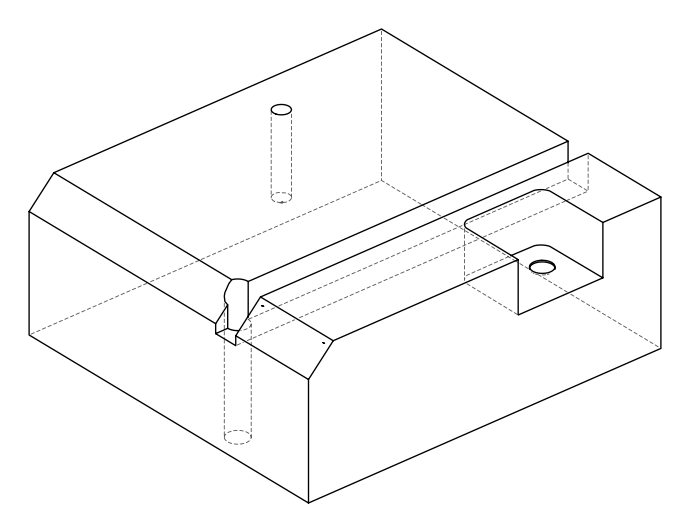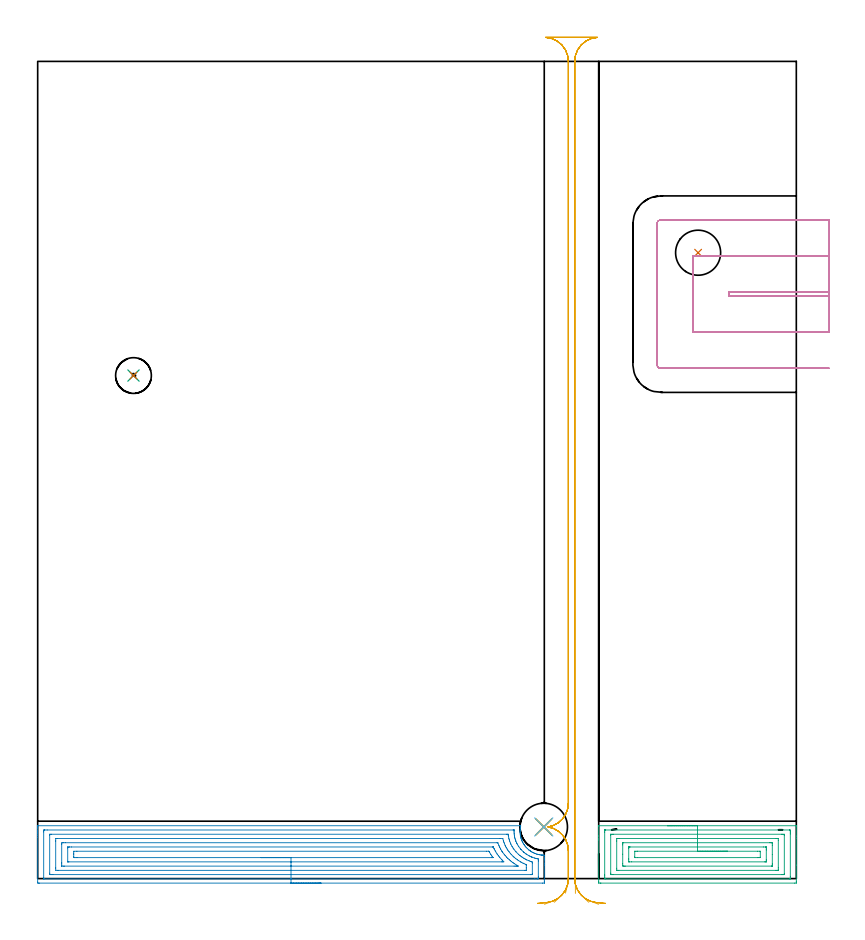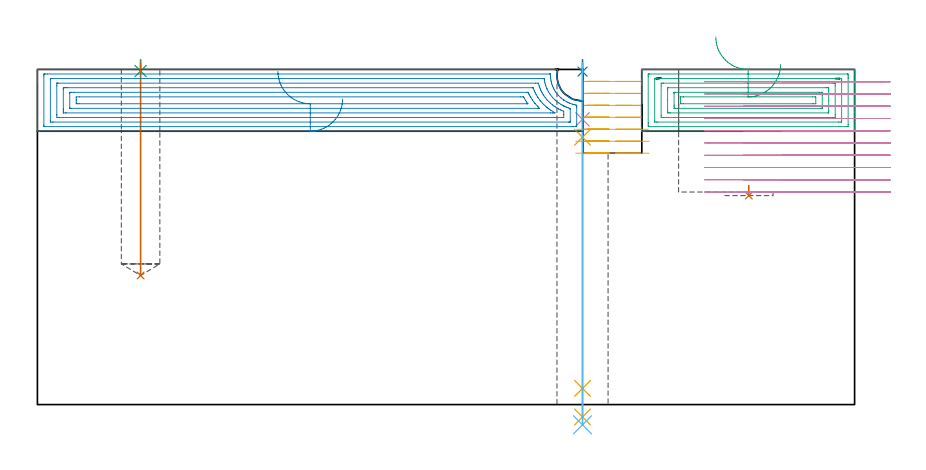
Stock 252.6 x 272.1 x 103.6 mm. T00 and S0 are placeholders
(PLAN: 11 operations, 7 tool changes, 33.1 min)
(1 INDEXABLE_INSERT_DRILL_BLIND_HOLE_FROM_SOLID | STEP1POCKET | UGT0302_001 | 0.02 min | 6884 mm3)
(2 SPOT_DRILL | STEP1HOLE | NXT0321_9005460120000 | 0.03 min | 3 mm3)
(3 SPOT_DRILL_1 | STEP1POCKET_1 | NXT0321_9005460120000 | 0.03 min | 1 mm3)
(4 DRILL_BLIND_HOLE_INTO_CENTER | STEP1HOLE | NXT0301_074 | 0.07 min | 1177 mm3)
(5 GUN_DRILL_THROUGH_HOLE | STEP1HOLE | UGT0307_007 | 0.52 min | 7004 mm3)
(6 DRILL_TO_ENLARGE_THROUGH_HOLE | STEP1HOLE | UGT0301_240 | 0.45 min | 12108 mm3)
(7 DRILL_BLIND_HOLE_INTO_CENTER_1 | STEP1POCKET_1 | UGT0301_229 | 0.26 min | 6805 mm3)
(8 AREA_MILL | FG_CHAMFER_SURFACE | UGT0205_001 | 9.61 min | 31697 mm3)
(9 AREA_MILL_1 | FG_CHAMFER_SURFACE_1 | UGT0205_001 | 4.03 min | 13290 mm3)
(10 MILL_SLOT | SLOT_PARTIAL_RECTANGULAR | NXT0201_012 | Follow Part, ap 4, ae 75% | 9.37 min | 126755 mm3)
(11 MILL_RECTANGULAR_SLOT | SLOT_RECTANGULAR | NXT0201_012 | Follow Part, ap 4, ae 75% | 8.7 min | 122639 mm3)
(TOOL UGT0302_001 | Indexable Insert Drill 15mm | D15 PA180 FL50 Z2)
(TOOL NXT0321_9005460120000 | NC Spot Drill, 142deg, 12mm, Carbide, Uncoated | D12 PA142 FL30 Z2)
(TOOL NXT0301_074 | Carbide Drill 10.3mm [860.1-1030-031A1-MM 2214] | D10.3 PA140 FL55 Z2)
(TOOL UGT0307_007 | Gun Drill 10 mm | D10 PA130 FL24 Z1)
(TOOL UGT0301_240 | Twist Drill 15.8 mm | D15.8 PA118 FL120 Z2)
(TOOL UGT0301_229 | Twist Drill 11.9 mm | D11.9 PA118 FL100 Z2)
(TOOL UGT0205_001 | Chamfer Mill 20 x 3 x 45 deg. | D20 FL50 Z2)
(TOOL NXT0201_012 | ENDMILL 16mm [2P460-1600-NA 1630] | D16 FL38 Z6)
(OP 1 INDEXABLE_INSERT_DRILL_BLIND_HOLE_FROM_SOLID)
G17 G21 G94 G90
T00 M6
G54
G17 G0 G90 X219.9 Y208.4 S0 M3
G43 Z113.6 H0
G94 G81 G98 Z64.6 F250. R67.7
G80
M5
M2
(OP 2 SPOT_DRILL)
G17 G21 G94 G90
T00 M6
G54
G17 G0 G90 X168.5 Y17.2 S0 M3
G43 Z113.6 H0
G94 G81 G98 Z102.92 F250. R106.6
G80
M5
M2
(OP 3 SPOT_DRILL_1)
G17 G21 G94 G90
T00 M6
G54
G17 G0 G90 X31.9 Y167.5 S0 M3
G43 Z113.6 H0
G94 G81 G98 Z103.088 F250. R106.6
G80
M5
M2
(OP 4 DRILL_BLIND_HOLE_INTO_CENTER)
G17 G21 G94 G90
T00 M6
G54
G17 G0 G90 X168.5 Y17.2 S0 M3
G43 Z113.6 H1
G94 G81 G98 Z88.15 F250. R105.6
G80
M5
M2
(OP 5 GUN_DRILL_THROUGH_HOLE)
G17 G21 G94 G90
T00 M6
G54
G17 G0 G90 X168.5 Y17.2 M8
G43 Z113.6 H0
Z100.042
S716 M3
G94 G1 Z82.638 F125. M26
G4 X.084
Z5. F250.
G4 X.084
Z-3.832 F125.
G4 X.084
M5
M9
G0 Z100.042
Z113.6
M2
(OP 6 DRILL_TO_ENLARGE_THROUGH_HOLE)
G17 G21 G94 G90
T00 M6
G54
G17 G0 G90 X168.5 Y17.2 S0 M3
G43 Z113.6 H0
G94 G73 G98 Z-6.247 F250. Q15.692 R105.6
G80
M5
M2
(OP 7 DRILL_BLIND_HOLE_INTO_CENTER_1)
G17 G21 G94 G90
T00 M6
G54
G17 G0 G90 X31.9 Y167.5 S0 M3
G43 Z113.6 H0
G94 G81 G98 Z39.9 F250. R105.6
G80
M5
M2
(OP 8 AREA_MILL)
G17 G21 G94 G90
T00 M6
G54
G17 G0 G90 X94.35 Y-1.5 S1061 M3
G43 Z113.6 H0
Z94.5
G94 G1 X94.312 Z93.628 F250.
X94.198 Z92.764
X94.009 Z91.912
X93.747 Z91.08
X93.413 Z90.274
X93.01 Z89.5
X92.542 Z88.764
X92.01 Z88.072
X91.421 Z87.429
X90.778 Z86.84
X90.086 Z86.308
X89.35 Z85.84
X88.576 Z85.437
X87.77 Z85.103
X86.938 Z84.841
X86.087 Z84.652
X85.222 Z84.538
X84.35 Z84.5
X0.587
X0.308 Y-1.497 Z84.502
X0.01 Y-1.491 Z84.506
X0. Y-1.188 Z84.809
Y13.715 Z99.71
Y14.303 Z100.297
Y14.914 Z100.911
Y15.196 Z101.193
Y15.807 Z101.803
Y16.09 Z102.085
Y16.655 Z102.654
Y16.983 Z102.982
Y17.21 Z103.209
X0.007 Y17.549 Z103.54
X0.01 Y17.597 Z103.589
X0.141 Y17.6 Z103.6
X160.539
X160.821 Y17.595 Z103.59
X160.816 Y17.555 Z103.551
X160.808 Y17.497 Z103.493
X160.768 Y17.283 Z103.28
X160.732 Y17.094 Z103.091
X160.667 Y16.664 Z102.662
X160.625 Y16.22 Z102.218
X160.62 Y16.09 Z102.087
X160.608 Y15.775 Z101.773
X160.616 Y15.329 Z101.329
X160.649 Y14.885 Z100.884
X160.709 Y14.44 Z100.439
X160.79 Y13.996 Z99.995
X160.814 Y13.885 Z99.883
X160.922 Y13.494 Z99.493
X160.985 Y13.298 Z99.297
X161.046 Y13.107 Z99.106
X161.218 Y12.661 Z98.656
X161.282 Y12.516 Z98.511
X161.367 Y12.325 Z98.324
X161.415 Y12.217 Z98.217
X161.556 Y11.942 Z97.94
X161.708 Y11.672 Z97.668
X161.929 Y11.329 Z97.327
X162.04 Y11.177 Z97.173
X162.173 Y10.993 Z96.992
X162.254 Y10.881 Z96.88
X162.376 Y10.73 Z96.729
X162.61 Y10.439 Z96.439
X162.765 Y10.283 Z96.283
X163.043 Y10.004 Z96.002
X163.497 Y9.589 Z95.589
X163.544 Y9.55 Z95.549
X163.856 Y9.324 Z95.321
X163.962 Y9.247 Z95.243
X164.104 Y9.154 Z95.149
X164.391 Y8.964 Z94.96
X164.549 Y8.874 Z94.87
X164.921 Y8.661 Z94.66
X165.285 Y8.491 Z94.488
X165.44 Y8.43 Z94.425
X165.73 Y8.312 Z94.31
X166.18 Y8.158 Z94.155
X166.331 Y8.118 Z94.113
X166.535 Y8.06 Z94.059
X166.569 Y8.05 Z94.049
X166.626 Y8.035 Z94.033
X166.695 Y8.021 Z94.018
X166.777 Y8.005 Z93.998
X167.074 Y7.939 Z93.934
X167.521 Y7.869 Z93.866
X167.689 Y7.854 Z93.847
X167.939 Y7.827 Z93.824
X167.968 Y7.824 Z93.821
X168.113 Y7.815 Z93.809
X168.317 Y7.798 Z93.798
X168.673 Y7.774 Z93.774
X168.692 Y7.769 Z93.769
X168.7 Y7.765 Z93.765
Y6.829 Z92.828
Y6.263 Z92.259
Y5.088 Z91.085
Y4.477 Z90.471
X168.699 Y-0.883 Z85.114
X168.696 Y-1.467 Z84.53
X168.693 Y-1.491 Z84.506
X168.113 Y-1.5 Z84.5
X84.35
Y-0.086 Z85.914
X2.273 Y-0.085 Z85.915
X2.081 Y-0.083 Z85.917
X2.027 Y-0.08 Z85.92
X2.008 Y-0.077 Z85.923
X2.006 Y-0.074 Z85.926
X2.002 Y-0.042 Z85.958
X2.001 Y0.01 Z86.01
X2. Y0.38 Z86.38
X2.001 Y15.565 Z101.565
X2.008 Y16.09 Z102.09
X2.01 Y16.175 Z102.175
X2.177 Y16.182 Z102.182
X2.274 Y16.185 Z102.185
X2.369
X3.164 Y16.186 Z102.186
X158.311
X158.407 Y16.185 Z102.185
X158.598 Y16.181 Z102.181
X158.615 Y16.178 Z102.178
X158.618 Y16.176 Z102.176
X158.621 Y16.161 Z102.161
X158.617 Y15.783 Z101.783
X158.633 Y15.196 Z101.196
X158.659 Y14.848 Z100.848
X158.729 Y14.303 Z100.303
X158.82 Y13.793 Z99.793
X158.917 Y13.41 Z99.41
X159.02 Y13.061 Z99.061
X159.198 Y12.521 Z98.521
X159.202 Y12.51 Z98.51
X159.475 Y11.889 Z97.889
X159.602 Y11.623 Z97.623
X159.773 Y11.302 Z97.302
X160.094 Y10.767 Z96.767
X160.118 Y10.73 Z96.73
X160.173 Y10.65 Z96.65
X160.805 Y9.837 Z95.837
X160.985 Y9.627 Z95.627
X161.687 Y8.943 Z94.943
X161.876 Y8.767 Z94.767
X162.044 Y8.625 Z94.625
X162.621 Y8.196 Z94.196
X162.767 Y8.099 Z94.099
X162.786 Y8.087 Z94.087
X162.846 Y8.05 Z94.05
X163.658 Y7.573 Z93.573
X163.985 Y7.411 Z93.411
X164.232 Y7.296 Z93.296
X164.546 Y7.16 Z93.16
X164.554 Y7.157 Z93.157
X165.44 Y6.85 Z92.85
X165.862 Y6.734 Z92.734
X166.331 Y6.622 Z92.622
X166.685 Y6.543 Z92.543
X166.69 Y6.509 Z92.509
X166.695 Y6.263 Z92.263
X166.699 Y5.895 Z91.895
Y0.535 Z86.535
X166.692 Y0.01 Z86.01
X166.69 Y-0.075 Z85.925
X166.523 Y-0.082 Z85.918
X166.426 Y-0.085 Z85.915
X166.331
X165.536 Y-0.086 Z85.914
X84.35
Y1.328 Z87.328
X5.042 Y1.329 Z87.329
X4.616 Y1.331 Z87.331
X4.151 Y1.336 Z87.336
X4.01 Y1.349 Z87.349
X4.004 Y1.646 Z87.646
X4.001 Y1.797 Z87.797
X4. Y14.454 Z100.454
X4.004 Y14.605 Z100.605
X4.009 Y14.706 Z100.706
X4.014 Y14.765 Z100.765
X4.035 Y14.766 Z100.766
X4.151 Y14.769 Z100.769
X4.575 Y14.771 Z100.771
X156.062
X156.529 Y14.769 Z100.769
X156.595 Y14.767 Z100.767
X156.631 Y14.765 Z100.765
X156.645 Y14.749 Z100.749
X156.654 Y14.698 Z100.698
X156.69 Y14.464 Z100.464
X156.713 Y14.303 Z100.303
X156.747 Y14.085 Z100.085
X156.886 Y13.41 Z99.41
X157.014 Y12.924 Z98.924
X157.15 Y12.516 Z98.516
X157.42 Y11.789 Z97.789
X157.49 Y11.623 Z97.623
X157.543 Y11.5 Z97.5
X157.944 Y10.73 Z96.73
X158.311 Y10.136 Z96.136
X158.532 Y9.837 Z95.837
X159.202 Y8.967 Z94.967
X159.225 Y8.943 Z94.943
X160.094 Y8.079 Z94.079
X160.126 Y8.05 Z94.05
X160.592 Y7.653 Z93.653
X160.985 Y7.364 Z93.364
X161.278 Y7.157 Z93.157
X161.876 Y6.784 Z92.784
X162.15 Y6.619 Z92.619
X162.395 Y6.477 Z92.477
X162.736 Y6.295 Z92.295
X162.767 Y6.279 Z92.279
X162.801 Y6.263 Z92.263
X163.398 Y6.004 Z92.004
X163.658 Y5.9 Z91.9
X164.23 Y5.69 Z91.69
X164.549 Y5.571 Z91.571
X164.69 Y5.517 Z91.517
X164.695 Y5.37 Z91.37
X164.699 Y5.22 Z91.22
X164.7 Y1.646 Z87.646
X164.696 Y1.494 Z87.494
X164.691 Y1.394 Z87.394
X164.686 Y1.335 Z87.335
X164.665 Y1.333 Z87.333
X164.549 Y1.331 Z87.331
X164.125 Y1.329 Z87.329
X84.35 Y1.328 Z87.328
Y2.743 Z88.743
X6.824
X6.771 Y2.744 Z88.744
X6.01 Y2.762 Z88.762
X6.001 Y3.516 Z89.516
X6. Y3.584 Z89.584
X6.001 Y12.516 Z98.516
X6.006 Y13.336 Z99.336
X6.018 Y13.351 Z99.351
X6.039 Y13.353 Z99.353
X6.09 Y13.356 Z99.356
X6.195 Y13.357 Z99.357
X6.405
X153.908
X154.747 Y13.352 Z99.352
X154.806 Y13.35 Z99.35
X154.865 Y13.315 Z99.315
X154.882 Y13.275 Z99.275
X155.098 Y12.516 Z98.516
X155.274 Y11.988 Z97.988
X155.418 Y11.623 Z97.623
X155.638 Y11.075 Z97.075
X155.81 Y10.73 Z96.73
X155.99 Y10.377 Z96.377
X156.315 Y9.837 Z95.837
X156.529 Y9.494 Z95.494
X156.946 Y8.943 Z94.943
X157.42 Y8.335 Z94.335
X157.677 Y8.05 Z94.05
X158.311 Y7.417 Z93.417
X158.585 Y7.157 Z93.157
X159.202 Y6.635 Z92.635
X159.715 Y6.263 Z92.263
X160.094 Y6.011 Z92.011
X160.767 Y5.589 Z91.589
X160.985 Y5.461 Z91.461
X161.147 Y5.37 Z91.37
X161.63 Y5.124 Z91.124
X161.876 Y5.011 Z91.011
X162.525 Y4.72 Z90.72
X162.614 Y4.677 Z90.677
X162.69 Y4.554 Z90.554
X162.693 Y4.477 Z90.477
X162.7 Y3.651 Z89.651
X162.699 Y3.584 Z89.584
X162.694 Y2.764 Z88.764
X162.682 Y2.749 Z88.749
X162.661 Y2.747 Z88.747
X162.61 Y2.744 Z88.744
X162.505 Y2.743 Z88.743
X162.295
X84.35
Y4.157 Z90.157
X8.925
X8.606 Y4.158 Z90.158
X8.03 Y4.161 Z90.161
X8.017 Y4.163 Z90.163
X8.007 Y4.185 Z90.185
X8.003 Y4.477 Z90.477
X8. Y5.085 Z91.085
Y5.37 Z91.37
X8.001 Y11.337 Z97.337
X8.005 Y11.623 Z97.623
X8.01 Y11.921 Z97.921
X8.294 Y11.936 Z97.936
X8.606 Y11.939 Z97.939
X9.179 Y11.942 Z97.942
X152.965
X153.071 Y11.941 Z97.941
X153.156 Y11.939 Z97.939
X153.206 Y11.936 Z97.936
X153.232 Y11.898 Z97.898
X153.584 Y11.002 Z97.002
X153.704 Y10.73 Z96.73
X153.856 Y10.397 Z96.397
X154.15 Y9.837 Z95.837
X154.56 Y9.131 Z95.131
X154.681 Y8.943 Z94.943
X154.747 Y8.844 Z94.844
X155.357 Y8.05 Z94.05
X155.638 Y7.691 Z93.691
X156.122 Y7.157 Z93.157
X156.529 Y6.749 Z92.749
X157.034 Y6.263 Z92.263
X157.42 Y5.934 Z91.934
X157.73 Y5.678 Z91.678
X158.145 Y5.37 Z91.37
X158.311 Y5.252 Z91.252
X158.678 Y5.002 Z91.002
X159.76 Y4.332 Z90.332
X160.028 Y4.164 Z90.164
X159.841 Y4.161 Z90.161
X159.521 Y4.158 Z90.158
X159.202 Y4.157 Z90.157
X158.631
X84.35
Y5.571 Z91.571
X10.389 Y5.572 Z91.572
X10.187 Y5.573 Z91.573
X10.047 Y5.576 Z91.576
X10.017 Y5.578 Z91.578
X10.01 Y5.593 Z91.593
X10.007 Y5.619 Z91.619
X10.001 Y5.759 Z91.759
X10. Y10.226 Z96.226
X10.002 Y10.356 Z96.356
X10.006 Y10.46 Z96.46
X10.01 Y10.522 Z96.522
X10.044 Y10.523 Z96.523
X10.389 Y10.527 Z96.527
X10.59 Y10.528 Z96.528
X11.28 Y10.529 Z96.529
X151.383
X151.644 Y10.527 Z96.527
X151.675 Y10.525 Z96.525
X151.685 Y10.523 Z96.523
X151.698 Y10.5 Z96.5
X151.735 Y10.427 Z96.427
X151.766 Y10.36 Z96.36
X151.951 Y9.96 Z95.96
X152.013 Y9.837 Z95.837
X152.074 Y9.718 Z95.718
X152.351 Y9.214 Z95.214
X152.512 Y8.943 Z94.943
X152.965 Y8.206 Z94.206
X153.079 Y8.05 Z94.05
X153.434 Y7.58 Z93.58
X153.764 Y7.157 Z93.157
X153.856 Y7.043 Z93.043
X154.566 Y6.263 Z92.263
X154.747 Y6.072 Z92.072
X155.222 Y5.578 Z91.578
X154.747 Y5.573 Z91.573
X154.546 Y5.572 Z91.572
X84.35 Y5.571 Z91.571
Y6.985 Z92.985
X13.062
X12.34 Y6.987 Z92.987
X12.171 Y6.989 Z92.989
X12.01 Y6.993 Z92.993
X12.005 Y7.157 Z93.157
X12.001 Y7.327 Z93.327
X12. Y8.05 Z94.05
Y8.221 Z94.221
X12.005 Y8.943 Z94.943
X12.007 Y9.107 Z95.107
X13.062 Y9.114 Z95.114
X149.4
X150.123 Y9.112 Z95.112
X150.205 Y9.11 Z95.11
X150.242 Y9.108 Z95.108
X150.291 Y9.043 Z95.043
X150.347 Y8.943 Z94.943
X150.414 Y8.82 Z94.82
X150.882 Y8.05 Z94.05
X151.183 Y7.569 Z93.569
X151.484 Y7.157 Z93.157
X151.551 Y7.062 Z93.062
X151.595 Y6.997 Z92.997
X151.594 Y6.992 Z92.992
X151.573 Y6.989 Z92.989
X151.525 Y6.987 Z92.987
X151.353 Y6.986 Z92.986
X151.183 Y6.985 Z92.985
X84.35
X83.478 Z93.023
X82.614 Z93.137
X81.762 Z93.326
X80.93 Z93.588
X80.124 Z93.922
X79.35 Z94.325
X78.614 Z94.794
X77.922 Z95.325
X77.279 Z95.914
X76.69 Z96.557
X76.159 Z97.25
X75.69 Z97.985
X75.287 Z98.759
X74.953 Z99.565
X74.691 Z100.397
X74.502 Z101.249
X74.388 Z102.114
X74.35 Z102.985
G0 Z113.6
M5
M2
(OP 9 AREA_MILL_1)
G17 G21 G94 G90
T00 M6
G54
G17 G0 G90 X209.7 Y17.6 S1061 M3
G43 Z113.6 H0
G94 G1 X209.738 Z112.728 F250.
X209.852 Z111.863
X210.041 Z111.012
X210.303 Z110.18
X210.637 Z109.374
X211.04 Z108.6
X211.509 Z107.864
X212.04 Z107.172
X212.629 Z106.529
X213.272 Z105.939
X213.964 Z105.408
X214.7 Z104.94
X215.474 Z104.537
X216.28 Z104.203
X217.112 Z103.941
X217.964 Z103.752
X218.828 Z103.638
X219.7 Z103.6
X252.516
X252.59 Y17.596 Z103.589
X252.594 Y17.57 Z103.563
X252.6 Y17.365 Z103.363
Y14.133 Z100.131
Y13.41 Z99.403
Y4.477 Z90.473
X252.599 Y-0.883 Z85.113
X252.598 Y-1.412 Z84.584
X252.594 Y-1.491 Z84.505
X252.072 Y-1.5 Z84.5
X187.524 Y-1.499 Z84.501
X187.328 Y-1.498 Z84.502
X186.806 Y-1.491 Z84.505
X186.802 Y-1.412 Z84.584
X186.801 Y-0.883 Z85.113
X186.8 Y-0.351 Z85.645
Y12.878 Z98.872
Y13.41 Z99.403
Y14.133 Z100.131
Y14.303 Z100.3
Y17.366 Z103.364
X186.806 Y17.57 Z103.563
X186.81 Y17.596 Z103.589
X186.884 Y17.6 Z103.6
X219.7
Y16.186 Z102.186
X250.298 Y16.185 Z102.185
X250.394 Y16.183 Z102.183
X250.576 Y16.179 Z102.179
X250.59 Y16.09 Z102.09
X250.597 Y15.789 Z101.789
X250.599 Y15.196 Z101.196
X250.6 Y14.893 Z100.893
Y0.6 Z86.6
X250.596 Y0.01 Z86.01
X250.593 Y-0.065 Z85.935
X250.591 Y-0.078 Z85.922
X250.552 Y-0.081 Z85.919
X250.489 Y-0.084 Z85.916
X250.394 Y-0.085 Z85.915
X250.298 Y-0.086 Z85.914
X189.102 Y-0.085 Z85.915
X189.006 Y-0.083 Z85.917
X188.824 Y-0.079 Z85.921
X188.81 Y0.01 Z86.01
X188.803 Y0.311 Z86.311
X188.801 Y0.904 Z86.904
X188.8 Y1.207 Z87.207
Y15.5 Z101.5
X188.804 Y16.09 Z102.09
X188.807 Y16.165 Z102.165
X188.809 Y16.178 Z102.178
X188.848 Y16.181 Z102.181
X188.911 Y16.184 Z102.184
X189.007 Y16.185 Z102.185
X189.102 Y16.186 Z102.186
X219.7
Y14.771 Z100.771
X247.638
X248.061 Y14.77 Z100.77
X248.525 Y14.766 Z100.766
X248.581 Y14.765 Z100.765
X248.593 Y14.531 Z100.531
X248.599 Y14.379 Z100.379
X248.6 Y14.303 Z100.303
Y1.645 Z87.645
X248.598 Y1.493 Z87.493
X248.593 Y1.392 Z87.392
X248.587 Y1.334 Z87.334
X248.581 Y1.332 Z87.332
X248.525 Y1.33 Z87.33
X248.103 Y1.329 Z87.329
X247.638 Y1.328 Z87.328
X191.762 Y1.329 Z87.329
X191.34 Y1.33 Z87.33
X190.875 Y1.334 Z87.334
X190.819 Y1.335 Z87.335
X190.807 Y1.569 Z87.569
X190.802 Y1.721 Z87.721
X190.8 Y1.797 Z87.797
Y14.455 Z100.455
X190.802 Y14.607 Z100.607
X190.807 Y14.708 Z100.708
X190.813 Y14.766 Z100.766
X190.819 Y14.767 Z100.767
X190.875 Y14.77 Z100.77
X191.297 Y14.771 Z100.771
X191.762
X219.7
Y13.357 Z99.357
X245.916
X246.301 Y13.355 Z99.355
X246.493 Y13.353 Z99.353
X246.58 Y13.35 Z99.35
X246.59 Y13.288 Z99.288
X246.599 Y12.669 Z98.669
Y3.584 Z89.584
X246.593 Y2.85 Z88.85
X246.585 Y2.75 Z88.75
X246.49 Y2.747 Z88.747
X246.281 Y2.745 Z88.745
X245.864 Y2.743 Z88.743
X245.812
X193.484
X193.099 Y2.745 Z88.745
X192.907 Y2.747 Z88.747
X192.82 Y2.749 Z88.749
X192.81 Y2.812 Z88.812
X192.801 Y3.431 Z89.431
Y12.516 Z98.516
X192.808 Y13.25 Z99.25
X192.815 Y13.35 Z99.35
X192.91 Y13.353 Z99.353
X193.119 Y13.355 Z99.355
X193.536 Y13.357 Z99.357
X193.588
X219.7
Y11.943 Z97.943
X243.773
X244.09 Y11.941 Z97.941
X244.407 Y11.936 Z97.936
X244.59 Y11.925 Z97.925
X244.596 Y11.794 Z97.794
X244.599 Y11.623 Z97.623
X244.6 Y11.109 Z97.109
Y7.983 Z93.983
Y4.857 Z90.857
X244.598 Y4.477 Z90.477
X244.592 Y4.22 Z90.22
X244.589 Y4.164 Z90.164
X244.513 Y4.16 Z90.16
X244.407 Y4.158 Z90.158
X195.627 Y4.157 Z90.157
X195.31 Y4.159 Z90.159
X194.993 Y4.164 Z90.164
X194.81 Y4.175 Z90.175
X194.804 Y4.306 Z90.306
X194.801 Y4.477 Z90.477
X194.8 Y4.991 Z90.991
Y8.117 Z94.117
Y11.243 Z97.243
X194.802 Y11.623 Z97.623
X194.808 Y11.88 Z97.88
X194.812 Y11.936 Z97.936
X194.887 Y11.94 Z97.94
X194.993 Y11.942 Z97.942
X219.7 Y11.943 Z97.943
Y10.529 Z96.529
X241.629
X242.316 Y10.527 Z96.527
X242.52 Y10.525 Z96.525
X242.585 Y10.522 Z96.522
X242.59 Y10.501 Z96.501
X242.597 Y10.447 Z96.447
X242.6 Y9.837 Z95.837
Y9.551 Z95.551
Y6.263 Z92.263
X242.599 Y5.978 Z91.978
X242.595 Y5.692 Z91.692
X242.59 Y5.611 Z91.611
X242.586 Y5.577 Z91.577
X242.573 Y5.576 Z91.576
X242.488 Y5.573 Z91.573
X242.316 Y5.572 Z91.572
X242.117 Y5.571 Z91.571
X197.771
X197.084 Y5.573 Z91.573
X196.88 Y5.575 Z91.575
X196.815 Y5.578 Z91.578
X196.81 Y5.599 Z91.599
X196.803 Y5.653 Z91.653
X196.8 Y6.263 Z92.263
Y6.549 Z92.549
X196.801 Y10.122 Z96.122
X196.805 Y10.408 Z96.408
X196.81 Y10.489 Z96.489
X196.814 Y10.523 Z96.523
X196.827 Y10.524 Z96.524
X196.912 Y10.527 Z96.527
X197.084 Y10.528 Z96.528
X197.283 Y10.529 Z96.529
X219.7
Y9.115 Z95.115
X239.655
X240.374 Y9.113 Z95.113
X240.542 Y9.11 Z95.11
X240.589 Y9.108 Z95.108
X240.596 Y9.001 Z95.001
X240.599 Y8.943 Z94.943
X240.6 Y7.099 Z93.099
X240.595 Y7.041 Z93.041
X240.59 Y7.004 Z93.004
X240.579 Y6.992 Z92.992
X240.542 Y6.991 Z92.991
X239.825 Y6.986 Z92.986
X239.655 Y6.985 Z92.985
X199.745
X199.026 Y6.987 Z92.987
X198.858 Y6.99 Z92.99
X198.811 Y6.992 Z92.992
X198.804 Y7.099 Z93.099
X198.801 Y7.157 Z93.157
X198.8 Y9.001 Z95.001
X198.805 Y9.059 Z95.059
X198.81 Y9.096 Z95.096
X198.821 Y9.108 Z95.108
X198.858 Y9.109 Z95.109
X199.575 Y9.114 Z95.114
X199.745 Y9.115 Z95.115
X219.7
X220.572 Z95.153
X221.437 Z95.267
X222.288 Z95.455
X223.12 Z95.718
X223.926 Z96.052
X224.7 Z96.454
X225.436 Z96.923
X226.128 Z97.454
X226.771 Z98.044
X227.36 Z98.687
X227.892 Z99.379
X228.36 Z100.115
X228.763 Z100.888
X229.097 Z101.694
X229.359 Z102.526
X229.548 Z103.378
X229.662 Z104.243
X229.7 Z105.115
G0 Z113.6
M5
M2
(OP 10 MILL_SLOT)
G17 G21 G94 G90
T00 M6
G54
G17 G0 G90 X263.6 Y195.3 S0 M3
G43 Z113.6 H1
Z99.81
G94 G1 X260.6 F250.
X230.2 F500.
Y193.9
X260.6
X263.6 F250.
Y207.3
X260.6
X218.2 F500.
Y181.9
X260.6
X263.6 F250.
Y219.3
X260.6
X207.5 F500.
G3 X206.2 Y218. R1.3
G1 Y171.2
G3 X207.5 Y169.9 R1.3
G1 X260.6
X263.6 F250.
G0 Y195.3 Z96.02
G1 X260.6
X230.2 F500.
Y193.9
X260.6
X263.6 F250.
Y207.3
X260.6
X218.2 F500.
Y181.9
X260.6
X263.6 F250.
Y219.3
X260.6
X207.5 F500.
G3 X206.2 Y218. R1.3
G1 Y171.2
G3 X207.5 Y169.9 R1.3
G1 X260.6
X263.6 F250.
G0 Y195.3 Z92.23
G1 X260.6
X230.2 F500.
Y193.9
X260.6
X263.6 F250.
Y207.3
X260.6
X218.2 F500.
Y181.9
X260.6
X263.6 F250.
Y219.3
X260.6
X207.5 F500.
G3 X206.2 Y218. R1.3
G1 Y171.2
G3 X207.5 Y169.9 R1.3
G1 X260.6
X263.6 F250.
G0 Y195.3 Z88.44
G1 X260.6
X230.2 F500.
Y193.9
X260.6
X263.6 F250.
Y207.3
X260.6
X218.2 F500.
Y181.9
X260.6
X263.6 F250.
Y219.3
X260.6
X207.5 F500.
G3 X206.2 Y218. R1.3
G1 Y171.2
G3 X207.5 Y169.9 R1.3
G1 X260.6
X263.6 F250.
G0 Y195.3 Z84.65
G1 X260.6
X230.2 F500.
Y193.9
X260.6
X263.6 F250.
Y207.3
X260.6
X218.2 F500.
Y181.9
X260.6
X263.6 F250.
Y219.3
X260.6
X207.5 F500.
G3 X206.2 Y218. R1.3
G1 Y171.2
G3 X207.5 Y169.9 R1.3
G1 X260.6
X263.6 F250.
G0 Y195.3 Z80.86
G1 X260.6
X230.2 F500.
Y193.9
X260.6
X263.6 F250.
Y207.3
X260.6
X218.2 F500.
Y181.9
X260.6
X263.6 F250.
Y219.3
X260.6
X207.5 F500.
G3 X206.2 Y218. R1.3
G1 Y171.2
G3 X207.5 Y169.9 R1.3
G1 X260.6
X263.6 F250.
G0 Y195.3 Z77.07
G1 X260.6
X230.2 F500.
Y193.9
X260.6
X263.6 F250.
Y207.3
X260.6
X218.2 F500.
Y181.9
X260.6
X263.6 F250.
Y219.3
X260.6
X207.5 F500.
G3 X206.2 Y218. R1.3
G1 Y171.2
G3 X207.5 Y169.9 R1.3
G1 X260.6
X263.6 F250.
G0 Y195.3 Z73.28
G1 X260.6
X230.2 F500.
Y193.9
X260.6
X263.6 F250.
Y207.3
X260.6
X218.2 F500.
Y181.9
X260.6
X263.6 F250.
Y219.3
X260.6
X207.5 F500.
G3 X206.2 Y218. R1.3
G1 Y171.2
G3 X207.5 Y169.9 R1.3
G1 X260.6
X263.6 F250.
G0 Y195.3 Z69.49
G1 X260.6
X230.2 F500.
Y193.9
X260.6
X263.6 F250.
Y207.3
X260.6
X218.2 F500.
Y181.9
X260.6
X263.6 F250.
Y219.3
X260.6
X207.5 F500.
G3 X206.2 Y218. R1.3
G1 Y171.2
G3 X207.5 Y169.9 R1.3
G1 X260.6
X263.6 F250.
G0 Y195.3 Z65.7
G1 X260.6
X230.2 F500.
Y193.9
X260.6
X263.6 F250.
Y207.3
X260.6
X218.2 F500.
Y181.9
X260.6
X263.6 F250.
Y219.3
X260.6
X207.5 F500.
G3 X206.2 Y218. R1.3
G1 Y171.2
G3 X207.5 Y169.9 R1.3
G1 X260.6
X263.6 F250.
G0 Z113.6
M5
M2
(OP 11 MILL_RECTANGULAR_SLOT)
G17 G21 G94 G90
T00 M6
G54
G17 G0 G90 X178.8 Y-1.271 S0 M3
G43 Z113.6 H1
Z99.9
G94 G1 Y1.729 F250.
Y272.1 F500.
G2 X186.4 Y280.09 R8.
G1 Y280.1
X169.1
Y280.09
G2 X176.7 Y272.1 R8.
G1 Y25.097
G2 X169.977 Y17.2 R8.
X176.7 Y9.303 R8.
G1 Y1.729
Y-1.271 F250.
G0 Z113.6
X179.038 Y-4.936
Z96.2
G1 Y-1.936
G2 X178.8 Y0. R8. F500.
G1 Y272.1
G2 X186.4 Y280.09 R8.
G1 Y280.1
X169.1
Y280.09
G2 X176.7 Y272.1 R8.
G1 Y25.097
G2 X169.977 Y17.2 R8.
X176.7 Y9.303 R8.
G1 Y0.
G2 X176.462 Y-1.936 R8.
G1 X175.736 Y-4.847 F250.
G0 Z113.6
X183.488 Y-7.876
Z92.5
G1 X181.307 Y-5.816
G2 X178.8 Y0. R8. F500.
G1 Y272.1
G2 X186.4 Y280.09 R8.
G1 Y280.1
X169.1
Y280.09
G2 X176.7 Y272.1 R8.
G1 Y25.097
G2 X169.977 Y17.2 R8.
X176.7 Y9.303 R8.
G1 Y0.
G2 X174.193 Y-5.816 R8.
G1 X172.012 Y-7.876 F250.
G0 Z113.6
X186.754 Y-8.544
Z88.8
G1 X183.951 Y-7.475
G2 X178.8 Y0. R8. F500.
G1 Y272.1
G2 X186.4 Y280.09 R8.
G1 Y280.1
X169.1
Y280.09
G2 X176.7 Y272.1 R8.
G1 Y25.097
G2 X169.977 Y17.2 R8.
X176.7 Y9.303 R8.
G1 Y0.
G2 X171.548 Y-7.476 R8.
G1 X168.745 Y-8.544 F250.
G0 X188.849 Y-8.295 Z85.1
G1 X185.869 Y-7.946
G2 X178.8 Y0. R8. F500.
G1 Y272.1
G2 X186.4 Y280.09 R8.
G1 Y280.1
X169.1
Y280.09
G2 X176.7 Y272.1 R8.
G1 Y25.097
G2 X169.977 Y17.2 R8.
X176.7 Y9.303 R8.
G1 Y0.
G2 X169.619 Y-7.947 R8.
G1 X166.639 Y-8.292 F250.
G0 X189.097 Y-8.23 Z81.4
G1 X186.108 Y-7.97
G2 X178.8 Y0. R8. F500.
G1 Y272.1
G2 X186.4 Y280.09 R8.
G1 Y280.1
X169.1
Y280.09
G2 X176.7 Y272.1 R8.
G1 Y25.097
G2 X169.977 Y17.2 R8.
X176.7 Y9.303 R8.
G1 Y0.
G2 X169.392 Y-7.97 R8.
G1 X166.403 Y-8.23 F250.
G0 X189.097 Z77.7
G1 X186.108 Y-7.97
G2 X178.8 Y0. R8. F500.
G1 Y272.1
G2 X186.4 Y280.09 R8.
G1 Y280.1
X169.1
Y280.09
G2 X176.7 Y272.1 R8.
G1 Y25.097
G2 X169.977 Y17.2 R8.
X176.7 Y9.303 R8.
G1 Y0.
G2 X169.392 Y-7.97 R8.
G1 X166.403 Y-8.23 F250.
G0 Z113.6
M5
M2
